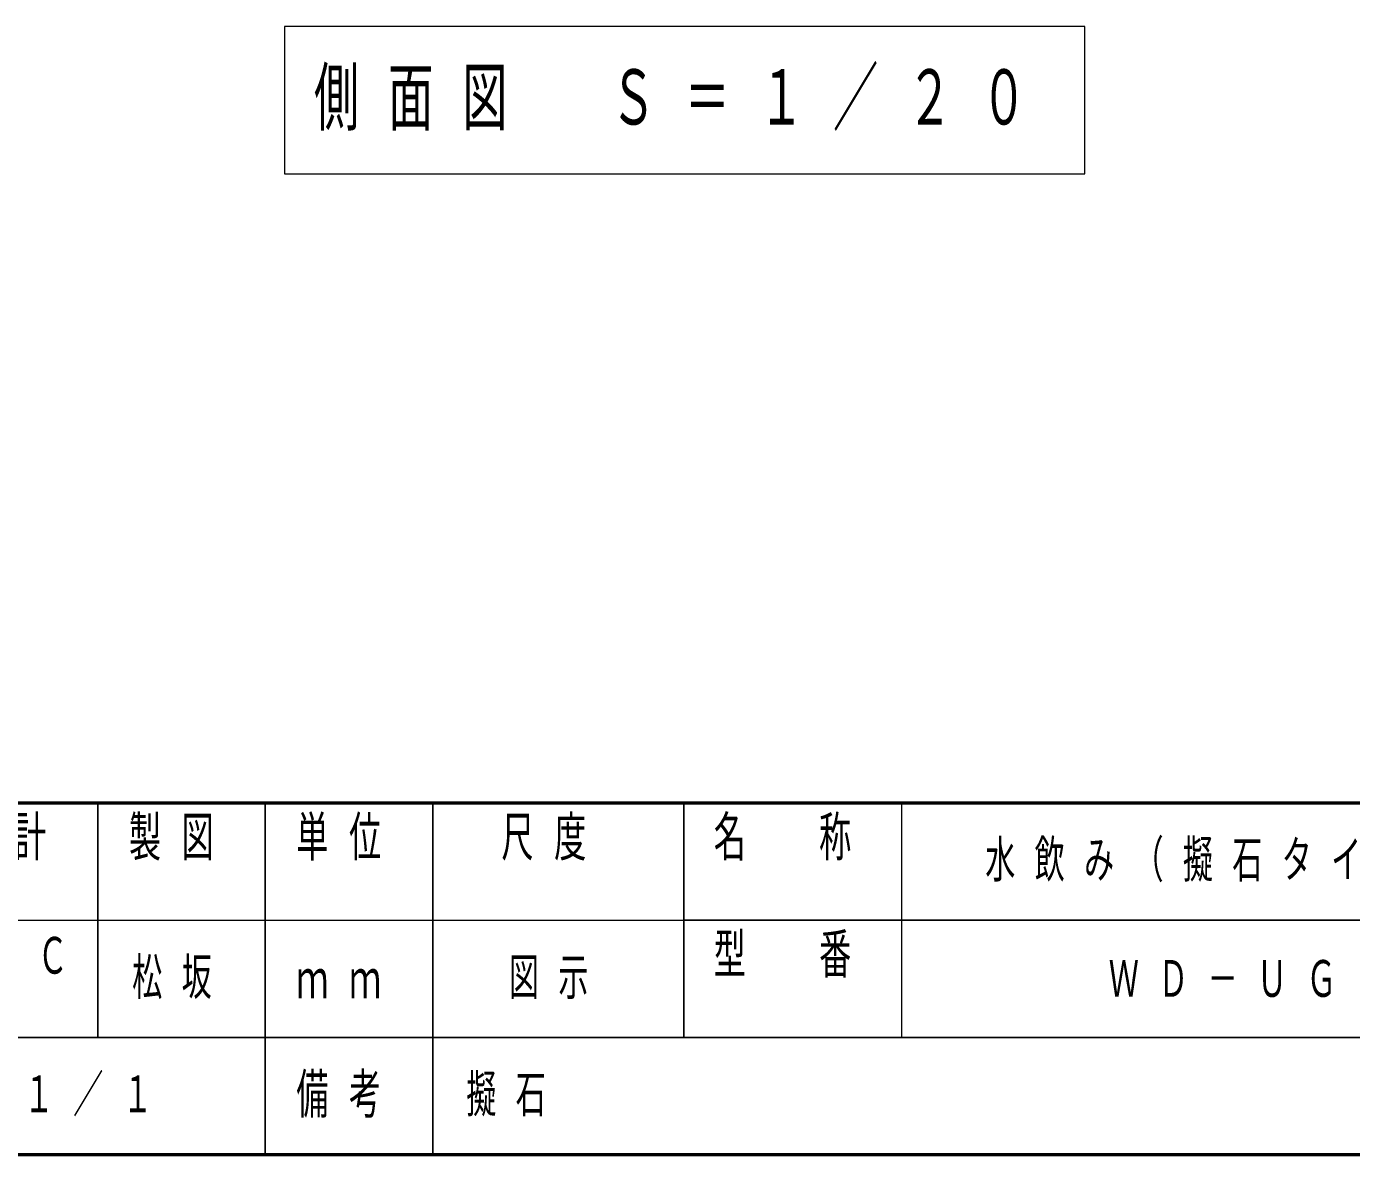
# Model space of a CAD drawing. Units: millimetres on the paper, scale 1:20. Extents: x -385 to 0, y -5 to 267.
# Drawn here: x -226.8 to -147.6, y 0 to 67.4 of the extents above; entities that cross this region are included whole.
import ezdxf

# ---------------------------------------------------------------- set-up
doc = ezdxf.new("R2010")
doc.units = ezdxf.units.MM
doc.layers.add('LY_1', color=2, linetype='Continuous', lineweight=13)
doc.layers.add('LY_2', color=7, linetype='Continuous', lineweight=13)
doc.styles.add('ＭＳ ゴシック', font='')
doc.styles.get('ＭＳ ゴシック').set_extended_font_data('MS Gothic')

msp = doc.modelspace()

# ---------------------------------------------------------------- linework, layer by layer
at = {"layer": 'LY_1', "color": 7}
for p, q in [((-211.354, 67.39), (-211.354, 58.59)), ((-163.554, 67.39), (-211.354, 67.39)), ((-163.554, 58.59), (-163.554, 67.39)), ((-211.354, 58.59), (-163.554, 58.59))]:
    msp.add_line(p, q, dxfattribs=at)
at = {"layer": 'LY_2', "lineweight": 50}
for p, q in [((-385, 21), (0, 21)), ((-385, 0), (0, 0))]:
    msp.add_line(p, q, dxfattribs=at)
at = {"layer": 'LY_2', "color": 211, "lineweight": 25}
for p, q in [((-222.5, 21), (-222.5, 7)), ((-212.5, 21), (-212.5, 0)), ((-202.5, 21), (-202.5, 7)), ((-187.5, 21), (-187.5, 7)), ((-187.5, 14), (-70, 14)), ((-242.5, 7), (0, 7))]:
    msp.add_line(p, q, dxfattribs=at)
at = {"layer": 'LY_2'}
for p, q in [((-174.5, 21), (-174.5, 7)), ((-242.5, 14), (-187.5, 14))]:
    msp.add_line(p, q, dxfattribs=at)
at = {"layer": 'LY_2', "lineweight": 25}
msp.add_line((-202.5, 7), (-202.5, 0), dxfattribs=at)

# ---------------------------------------------------------------- texts
at = {"layer": 'LY_1', "color": 7, "style": 'ＭＳ ゴシック'}
for s, insert, char_height, attachment_point in [('\\T1.64;\\W0.6;側面図\u3000Ｓ＝１／２０', (-187.454, 62.99), 3.299, 5), ('\\T1.64;\\W0.6;水飲み（擬石タイプ）', (-154.75, 17.5), 2.199, 5), ('\\T1.64;\\W0.6;ＨＯＣ', (-232, 13), 2.199, 1), ('\\T1.64;\\W0.6;松坂', (-217.5, 10.5), 2.199, 5), ('\\T1.64;\\W0.6;図示', (-195, 10.5), 2.199, 5), ('\\T1.64;\\W0.6;ＷＤ－ＵＧ', (-154.75, 10.5), 2.199, 5), ('\\T1.64;\\W0.6;１／１', (-222.5, 3.5), 2.199, 5), ('\\T1.64;\\W0.6;擬石', (-200.5, 3.5), 2.199, 4)]:
    msp.add_mtext(s, dxfattribs=dict(at, insert=insert, char_height=char_height, attachment_point=attachment_point))
at = {"layer": 'LY_2', "color": 4, "char_height": 2.346, "style": 'ＭＳ ゴシック'}
for s, insert, attachment_point in [('\\T1.64;\\W0.6;設計', (-227.5, 20.167), 2), ('\\T1.64;\\W0.6;製図', (-217.5, 20.167), 2), ('\\T1.64;\\W0.6;単位', (-207.5, 20.167), 2), ('\\T1.64;\\W0.6;尺度', (-195.25, 20.167), 2), ('\\T1.64;\\W0.6;名\u3000称', (-181, 20.167), 2), ('\\T1.64;\\W0.6;型\u3000番', (-181, 13.167), 2), ('\\T1.64;\\W0.6;ｍｍ', (-207.5, 10.5), 5), ('\\T1.64;\\W0.6;備考', (-207.5, 3.5), 5)]:
    msp.add_mtext(s, dxfattribs=dict(at, insert=insert, attachment_point=attachment_point))

doc.saveas('drawing.dxf')
